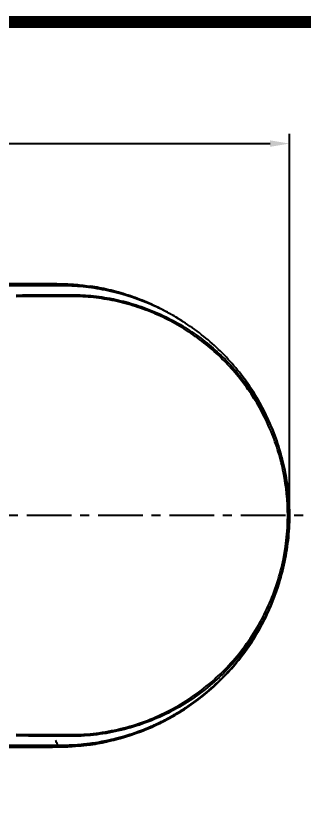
# Model space of a CAD drawing. Header units: millimetres. Extents: x 5 to 3846, y 5 to 2747.
# Drawn here: x 1173 to 1415, y 2072 to 2747 of the extents above; entities that cross this region are included whole.
import ezdxf

# ---------------------------------------------------------------- set-up
doc = ezdxf.new("R2010")
doc.units = ezdxf.units.MM
doc.linetypes.add('CENTER', pattern=[2, 1.25, -0.25, 0.25, -0.25])
doc.layers.get('0').update_dxf_attribs({"color": 255})
doc.dimstyles.new('ISO-25', dxfattribs={"dimtxt": 2.5, "dimasz": 2.5, "dimexe": 1.25, "dimexo": 0.625, "dimtad": 1, "dimdsep": 46, "dimtxsty": 'Standard', "dimcen": 2.5, "dimadec": 0, "dimazin": 0, "dimtfac": 1, "dimtmove": 0, "dimatfit": 3, "dimfxl": 1, "dimarcsym": 0})

# ---------------------------------------------------------------- blocks, each defined once
blk = doc.blocks.new('*D192')
at = {"color": 3, "lineweight": -2, "transparency": 16777216}
for p, q in [((714.82, 2331.88), (714.82, 2648.35)), ((1402.77, 2331.88), (1402.77, 2648.35)), ((731.07, 2640.23), (1386.52, 2640.23))]:
    blk.add_line(p, q, dxfattribs=at)
at = {"color": 3, "transparency": 16777216}
for points in [[(731.07, 2642.93), (731.07, 2637.52), (714.82, 2640.23)], [(1386.52, 2642.93), (1386.52, 2637.52), (1402.77, 2640.23)]]:
    blk.add_solid(points, dxfattribs=at)
at = {"layer": 'DEFPOINTS', "color": 0, "transparency": 16777216}
for p in [(1402.77, 2640.23), (714.82, 2327.82), (1402.77, 2327.81)]:
    blk.add_point(p, dxfattribs=at)
at = {"color": 3, "transparency": 16777216, "insert": (1058.79, 2656.48), "char_height": 19.5, "attachment_point": 5}
blk.add_mtext('688', dxfattribs=at)

msp = doc.modelspace()

# ---------------------------------------------------------------- linework, layer by layer
msp.add_line((1232.5, 2520.82), (1234.97, 2520.43))
at = {"linetype": 'CENTER', "ltscale": 30}
msp.add_line((1519.31, 2327.82), (673.33, 2327.82), dxfattribs=at)
at = {"linetype": 'Continuous'}
for p, q in [((1394.94, 2327.82), (1393.51, 2327.82)), ((1208.39, 2133.47), (1208.39, 2133.48))]:
    msp.add_line(p, q, dxfattribs=at)
at = {"const_width": 9.9}
msp.add_lwpolyline([(10, 10), (3841.3, 10), (3841.3, 2742.4), (10, 2742.4)], close=True, dxfattribs=at)
at = {"linetype": 'Continuous'}
for points, knots in [([(1210.08, 2520.8), (1209.42, 2520.8), (1208.75, 2520.8), (1205.42, 2520.8), (1202.75, 2520.8), (1189.42, 2520.82), (1178.75, 2520.83), (1125.42, 2520.87), (1082.75, 2520.91), (999.07, 2520.98), (958.05, 2520.97), (917.04, 2521.06)], [0, 0, 0, 0, 0.006825, 0.006825, 0.034125, 0.034125, 0.143323, 0.143323, 0.580119, 0.580119, 1, 1, 1, 1]), ([(981.87, 2522.79), (985.92, 2522.8), (989.97, 2522.8), (1028.39, 2522.84), (1062.76, 2522.84), (1131.5, 2522.83), (1165.86, 2522.75), (1204.52, 2522.58), (1208.82, 2522.58), (1217.4, 2522.31), (1221.69, 2522.02), (1228.15, 2521.36), (1230.32, 2521.11), (1232.5, 2520.82)], [0, 0, 0, 0, 0.048484, 0.048484, 0.459803, 0.459803, 0.871121, 0.871121, 0.922536, 0.922536, 0.97395, 0.97395, 1, 1, 1, 1]), ([(1402.77, 2327.82), (1402.77, 2340.55), (1401.52, 2353.06), (1397.86, 2371.53), (1396.33, 2377.63), (1392.67, 2389.74), (1390.52, 2395.75), (1383.29, 2413.25), (1377.38, 2424.31), (1363.43, 2445.26), (1355.31, 2455.18), (1337.56, 2472.99), (1327.87, 2480.98), (1312.09, 2491.57), (1306.63, 2494.86), (1295.52, 2500.82), (1289.85, 2503.52), (1272.49, 2510.76), (1260.39, 2514.49), (1241.68, 2518.25), (1235.39, 2519.2), (1222.78, 2520.47), (1216.44, 2520.76), (1210.08, 2520.8)], [0, 0, 0, 0, 0.125, 0.125, 0.1875, 0.1875, 0.25, 0.25, 0.375, 0.375, 0.5, 0.5, 0.625, 0.625, 0.6875, 0.6875, 0.75, 0.75, 0.875, 0.875, 0.9375, 0.9375, 1, 1, 1, 1]), ([(1312.68, 2491.1), (1310.96, 2492.21), (1306.83, 2494.79), (1300.14, 2498.64), (1292.58, 2502.55), (1284.85, 2506.15), (1276.98, 2509.4), (1268.99, 2512.32), (1260.91, 2514.87), (1252.75, 2517.07), (1244.86, 2518.8), (1238.93, 2519.92), (1235.73, 2520.34), (1234.97, 2520.43)], [0, 0, 0, 0, 0.07326, 0.174724, 0.276435, 0.378267, 0.480064, 0.581685, 0.68301, 0.783929, 0.884347, 0.972676, 1, 1, 1, 1]), ([(1217.5, 2513.31), (1223.62, 2513.31), (1229.71, 2513.08), (1241.83, 2511.93), (1247.85, 2511.05), (1254.1, 2509.81), (1254.36, 2509.76), (1254.62, 2509.7)], [0, 0, 0, 0, 0.489355, 0.489355, 0.97871, 0.97871, 1, 1, 1, 1]), ([(1217.5, 2513.31), (1217.51, 2513.26), (1217.51, 2513.17), (1217.52, 2512.97), (1217.52, 2512.84), (1217.53, 2512.56), (1217.53, 2512.4), (1217.53, 2512.17), (1217.53, 2512.1), (1217.53, 2511.99), (1217.53, 2511.96), (1217.53, 2511.92)], [0, 0, 0, 0, 0.275638, 0.275638, 0.551275, 0.551275, 0.826914, 0.826914, 0.942926, 0.942926, 1, 1, 1, 1]), ([(1401.29, 2327.82), (1401.29, 2339.97), (1400.1, 2351.92), (1396.61, 2369.56), (1395.15, 2375.4), (1391.66, 2386.96), (1389.61, 2392.7), (1382.72, 2409.4), (1377.09, 2419.97), (1363.79, 2439.98), (1356.05, 2449.46), (1339.12, 2466.47), (1329.89, 2474.11), (1314.84, 2484.23), (1309.63, 2487.38), (1299.02, 2493.08), (1293.61, 2495.65), (1282.56, 2500.26), (1276.92, 2502.29), (1265.42, 2505.8), (1259.53, 2507.29), (1247.64, 2509.65), (1241.66, 2510.53), (1229.65, 2511.68), (1223.6, 2511.92), (1217.53, 2511.92)], [0, 0, 0, 0, 0.125, 0.125, 0.1875, 0.1875, 0.25, 0.25, 0.375, 0.375, 0.5, 0.5, 0.625, 0.625, 0.6875, 0.6875, 0.75, 0.75, 0.8125, 0.8125, 0.875, 0.875, 0.9375, 0.9375, 1, 1, 1, 1]), ([(1254.62, 2509.7), (1260.35, 2508.55), (1266.02, 2507.1), (1277.37, 2503.65), (1283.05, 2501.61), (1294.2, 2496.97), (1299.66, 2494.38), (1310.35, 2488.64), (1315.61, 2485.47), (1330.78, 2475.27), (1340.09, 2467.58), (1357.15, 2450.44), (1364.96, 2440.88), (1378.37, 2420.71), (1384.05, 2410.06), (1391, 2393.23), (1393.06, 2387.44), (1396.58, 2375.78), (1398.05, 2369.9), (1400.4, 2358.04), (1401.28, 2352.07), (1402.47, 2340.02), (1402.77, 2333.91), (1402.77, 2327.82)], [0, 0, 0, 0, 0.068534, 0.068534, 0.140185, 0.140185, 0.211836, 0.211836, 0.283488, 0.283488, 0.42679, 0.42679, 0.570093, 0.570093, 0.713395, 0.713395, 0.785046, 0.785046, 0.856698, 0.856698, 0.928349, 0.928349, 1, 1, 1, 1]), ([(1040.09, 2134.7), (1056.05, 2134.71), (1087.69, 2134.74), (1126.8, 2134.77), (1157.2, 2134.8), (1178.91, 2134.8), (1199.87, 2134.85), (1220.04, 2134.74), (1239.35, 2136.81), (1257.69, 2140.58), (1269.98, 2144.36), (1276.86, 2146.87), (1278.88, 2147.63), (1281.31, 2148.58), (1284.16, 2149.74), (1287.41, 2151.13), (1291.04, 2152.77), (1295.05, 2154.69), (1299.43, 2156.91), (1304.16, 2159.46), (1309.22, 2162.4), (1314.59, 2165.74), (1320.24, 2169.53), (1326.13, 2173.8), (1332.2, 2178.57), (1338.4, 2183.86), (1344.68, 2189.72), (1351.01, 2196.19), (1357.34, 2203.32), (1363.61, 2211.15), (1369.74, 2219.68), (1375.62, 2228.92), (1381.16, 2238.85), (1386.29, 2249.49), (1390.93, 2260.89), (1394.98, 2273.04), (1398.32, 2285.89), (1400.81, 2299.35), (1402.45, 2313.39), (1402.66, 2322.96), (1402.77, 2327.82)], [0, 0, 0, 0, 0.101263, 0.200773, 0.248189, 0.294121, 0.338564, 0.3812, 0.421989, 0.461553, 0.499858, 0.50345, 0.508013, 0.513546, 0.520046, 0.527514, 0.535948, 0.545352, 0.555731, 0.567092, 0.579451, 0.592824, 0.607237, 0.622652, 0.638967, 0.656191, 0.674346, 0.693466, 0.713611, 0.734814, 0.757087, 0.780245, 0.804259, 0.829207, 0.855179, 0.882291, 0.910428, 0.939331, 0.969135, 1, 1, 1, 1]), ([(1402.77, 2327.82), (1402.77, 2324.33), (1402.67, 2320.76), (1402.27, 2313.75), (1401.97, 2310.27), (1400.78, 2299.85), (1399.61, 2292.97), (1394.91, 2272.54), (1390.16, 2259.07), (1377.95, 2233.94), (1370.45, 2222.1), (1352.71, 2200.1), (1342.77, 2190.29), (1320.77, 2173.01), (1308.62, 2165.53), (1289.65, 2156.64), (1283.18, 2154.05), (1269.92, 2149.6), (1263.1, 2147.73), (1249.3, 2144.81), (1242.38, 2143.76), (1231.97, 2142.79), (1228.49, 2142.56), (1221.53, 2142.32), (1218.05, 2142.33), (1200.61, 2142.43), (1186.66, 2142.53), (1172.71, 2142.63)], [0, 0, 0, 0, 0.03125, 0.03125, 0.0625, 0.0625, 0.125, 0.125, 0.25, 0.25, 0.375, 0.375, 0.5, 0.5, 0.625, 0.625, 0.6875, 0.6875, 0.75, 0.75, 0.8125, 0.8125, 0.84375, 0.84375, 0.875, 0.875, 1, 1, 1, 1]), ([(1172.75, 2144.01), (1186.6, 2143.91), (1200.46, 2143.82), (1217.77, 2143.71), (1221.23, 2143.71), (1228.15, 2143.94), (1231.6, 2144.16), (1241.94, 2145.12), (1248.81, 2146.15), (1262.51, 2149.05), (1269.29, 2150.9), (1282.46, 2155.31), (1288.89, 2157.88), (1307.73, 2166.69), (1319.81, 2174.12), (1341.66, 2191.27), (1351.54, 2201), (1369.17, 2222.84), (1376.62, 2234.6), (1388.76, 2259.55), (1393.48, 2272.92), (1399.7, 2299.98), (1401.29, 2313.77), (1401.29, 2327.82)], [0, 0, 0, 0, 0.125, 0.125, 0.15625, 0.15625, 0.1875, 0.1875, 0.25, 0.25, 0.3125, 0.3125, 0.375, 0.375, 0.5, 0.5, 0.625, 0.625, 0.75, 0.75, 0.875, 0.875, 1, 1, 1, 1]), ([(1208.39, 2133.48), (1221.15, 2133.48), (1233.97, 2134.74), (1258.99, 2139.74), (1271.08, 2143.42), (1294.45, 2153.1), (1305.81, 2159.16), (1327.03, 2173.34), (1336.98, 2181.53), (1354.85, 2199.42), (1362.88, 2209.18), (1373.5, 2225.07), (1376.81, 2230.58), (1382.79, 2241.77), (1385.5, 2247.49), (1392.76, 2264.99), (1396.48, 2277.15), (1401.5, 2302.26), (1402.77, 2315.01), (1402.77, 2327.82)], [0, 0, 0, 0, 0.125, 0.125, 0.25, 0.25, 0.375, 0.375, 0.5, 0.5, 0.625, 0.625, 0.6875, 0.6875, 0.75, 0.75, 0.875, 0.875, 1, 1, 1, 1]), ([(1402.77, 2327.82), (1402.77, 2327.82), (1402.74, 2327.82), (1402.63, 2327.82), (1402.54, 2327.82), (1402.33, 2327.82), (1402.2, 2327.82), (1401.92, 2327.82), (1401.76, 2327.82), (1401.49, 2327.82), (1401.39, 2327.82), (1401.29, 2327.82)], [0, 0, 0, 0, 0.216284, 0.216284, 0.433261, 0.433261, 0.650239, 0.650239, 0.867217, 0.867217, 1, 1, 1, 1]), ([(1402.77, 2327.82), (1402.77, 2327.82), (1402.74, 2327.82), (1402.63, 2327.82), (1402.54, 2327.82), (1402.33, 2327.82), (1402.2, 2327.82), (1401.92, 2327.82), (1401.76, 2327.82), (1401.49, 2327.82), (1401.39, 2327.82), (1401.29, 2327.82)], [0, 0, 0, 0, 0.216284, 0.216284, 0.433261, 0.433261, 0.650239, 0.650239, 0.867217, 0.867217, 1, 1, 1, 1]), ([(1040.09, 2134.73), (1041.87, 2134.73), (1045.06, 2134.73), (1049.3, 2134.74), (1052.61, 2134.74), (1055.35, 2134.74), (1057.91, 2134.74), (1063.78, 2134.75), (1076.19, 2134.76), (1100.93, 2134.78), (1145.11, 2134.83), (1186.49, 2134.78), (1219.27, 2134.91), (1233.03, 2136.13), (1246.68, 2138.27), (1260.13, 2141.4), (1273.49, 2145.53), (1286.71, 2150.7), (1299.68, 2156.92), (1312.15, 2164.09), (1324.05, 2172.17), (1335.32, 2181.1), (1345.89, 2190.85), (1355.7, 2201.37), (1364.16, 2211.86), (1369.06, 2218.99), (1371.15, 2222.26)], [0, 0, 0, 0, 0.014738, 0.026497, 0.035279, 0.042238, 0.04932, 0.056555, 0.090978, 0.152448, 0.262216, 0.458219, 0.496423, 0.534632, 0.572914, 0.611116, 0.649312, 0.689106, 0.728931, 0.76879, 0.808581, 0.848373, 0.88817, 0.928052, 0.967859, 1, 1, 1, 1]), ([(1234.39, 2135.11), (1234.72, 2135.15), (1237.7, 2135.51), (1243.19, 2136.52), (1251.05, 2138.17), (1258.95, 2140.22), (1266.99, 2142.66), (1274.94, 2145.46), (1282.81, 2148.61), (1290.55, 2152.11), (1298.15, 2155.94), (1305.58, 2160.09), (1310.82, 2163.32), (1313.59, 2165.13), (1313.98, 2165.39)], [0, 0, 0, 0, 0.011401, 0.104874, 0.194991, 0.292213, 0.389998, 0.488288, 0.586984, 0.685979, 0.785155, 0.884384, 0.983505, 1, 1, 1, 1]), ([(1231.92, 2134.75), (1229.94, 2134.49), (1227.96, 2134.26), (1221.69, 2133.63), (1217.4, 2133.34), (1208.82, 2133.07), (1204.52, 2133.07), (1165.86, 2132.9), (1131.5, 2132.81), (1062.76, 2132.8), (1028.39, 2132.81), (990.07, 2132.84), (986.12, 2132.85), (982.17, 2132.85)], [0, 0, 0, 0, 0.023822, 0.023822, 0.075417, 0.075417, 0.127012, 0.127012, 0.539772, 0.539772, 0.952533, 0.952533, 1, 1, 1, 1]), ([(1208.39, 2133.48), (1208.27, 2134.02), (1207.75, 2135.43), (1206.62, 2137.54), (1205.93, 2138.73)], [0, 0, 0, 0, 0.513783, 1, 1, 1, 1])]:
    msp.add_open_spline(points, degree=3, knots=knots, dxfattribs=at)
for points in [[(1210.08, 2520.8), (1210.08, 2520.8), (1210.08, 2520.8), (1210.08, 2520.8)], [(1172.71, 2513.01), (1187.64, 2513.12), (1202.57, 2513.22), (1217.5, 2513.31)], [(1217.5, 2513.31), (1217.5, 2513.31), (1217.5, 2513.31), (1217.5, 2513.31)], [(1217.53, 2511.92), (1202.6, 2511.84), (1187.68, 2511.74), (1172.75, 2511.63)]]:
    msp.add_open_spline(points, degree=3, dxfattribs=at)
msp.add_point((1401.29, 2327.82), dxfattribs=at)

# ---------------------------------------------------------------- dimensions: what is measured, and where the dimension line sits
dim = msp.add_linear_dim(base=(1402.77, 2640.23), p1=(714.82, 2327.82), p2=(1402.77, 2327.81), dimstyle='ISO-25', override={"dimscale": 6.5, "dimtxt": 3, "dimgap": 1, "dimdec": 0, "dimclrd": 3, "dimclre": 3, "dimclrt": 3, "dimtdec": 0})
dim.commit()
dim.dimension.update_dxf_attribs({"geometry": '*D192', "text_midpoint": (1058.79, 2656.48)})

doc.saveas('drawing.dxf')
